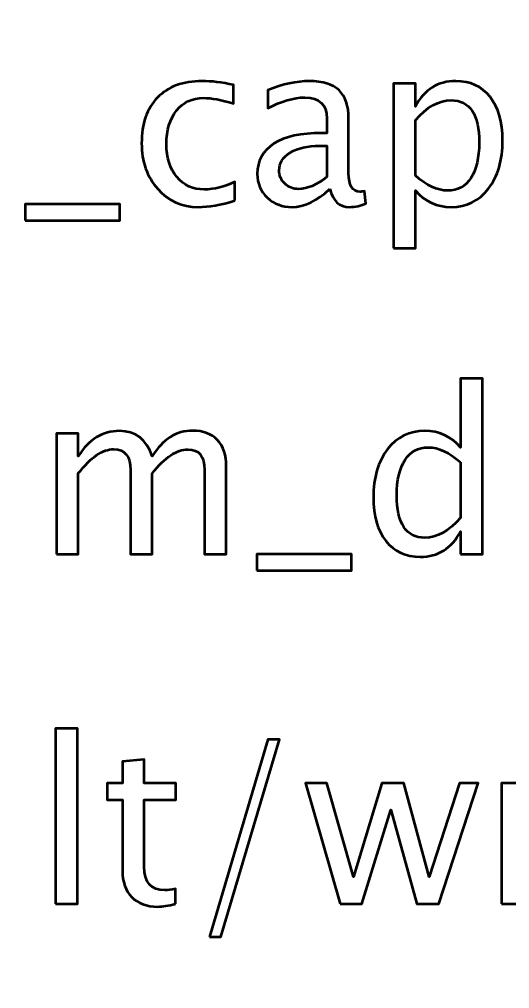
# Model space of a CAD drawing. Header units: centimetres. Extents: x -23 to 23, y -25.2 to 25.2.
# Drawn here: x -19.156 to -18.245, y -21.968 to -20.166 of the extents above; entities that cross this region are included whole.
import ezdxf

# ---------------------------------------------------------------- set-up
doc = ezdxf.new("R2010")
doc.units = ezdxf.units.CM
doc.header["$MEASUREMENT"] = 0
doc.layers.add('Layer 1', color=7, linetype='Continuous')

msp = doc.modelspace()

# ---------------------------------------------------------------- linework, layer by layer
at = {"layer": 'Layer 1', "lineweight": 53}
msp.add_open_spline([(-23, -24.75), (-23, -24.75), (-23, 24.75), (-23, 24.75), (-23, 24.75), (-23, 25.02614), (-22.77614, 25.25), (-22.5, 25.25), (-22.5, 25.25), (-22.5, 25.25), (22.5, 25.25), (22.5, 25.25), (22.5, 25.25), (22.77614, 25.25), (23, 25.02614), (23, 24.75), (23, 24.75), (23, 24.75), (23, -24.75), (23, -24.75), (23, -24.75), (23, -25.02614), (22.77614, -25.25), (22.5, -25.25), (22.5, -25.25), (22.5, -25.25), (-22.5, -25.25), (-22.5, -25.25), (-22.5, -25.25), (-22.77614, -25.25), (-23, -25.02614), (-23, -24.75)], degree=3, knots=[0, 0, 0, 0, 0.1111111, 0.1111111, 0.1111111, 0.1111111, 0.2222222, 0.2222222, 0.2222222, 0.2222222, 0.3333333, 0.3333333, 0.3333333, 0.3333333, 0.4444444, 0.4444444, 0.4444444, 0.4444444, 0.5555556, 0.5555556, 0.5555556, 0.5555556, 0.6666667, 0.6666667, 0.6666667, 0.6666667, 0.7777778, 0.7777778, 0.7777778, 0.7777778, 1, 1, 1, 1], dxfattribs=at)
at = {"layer": 'Layer 1', "color": 5, "lineweight": 53}
for points, knots in [([(-18.75555, -20.50274), (-18.78187, -20.51064), (-18.80459, -20.51459), (-18.82371, -20.51459), (-18.82371, -20.51459), (-18.85405, -20.51459), (-18.87917, -20.50337), (-18.89913, -20.48101), (-18.89913, -20.48101), (-18.9191, -20.45857), (-18.92912, -20.43028), (-18.92912, -20.3962), (-18.92912, -20.3962), (-18.92912, -20.35979), (-18.91924, -20.33136), (-18.89949, -20.31104), (-18.89949, -20.31104), (-18.87973, -20.29065), (-18.85214, -20.28049), (-18.81673, -20.28049), (-18.81673, -20.28049), (-18.7993, -20.28049), (-18.77968, -20.28289), (-18.75809, -20.28769), (-18.75809, -20.28769), (-18.75809, -20.28769), (-18.75809, -20.32197), (-18.75809, -20.32197), (-18.75809, -20.32197), (-18.78103, -20.3152), (-18.79972, -20.31181), (-18.81412, -20.31181), (-18.81412, -20.31181), (-18.835, -20.31181), (-18.85172, -20.31965), (-18.86421, -20.33524), (-18.86421, -20.33524), (-18.8767, -20.35083), (-18.88298, -20.37165), (-18.88298, -20.39761), (-18.88298, -20.39761), (-18.88298, -20.4228), (-18.87649, -20.44312), (-18.86357, -20.45871), (-18.86357, -20.45871), (-18.85066, -20.47423), (-18.8338, -20.48199), (-18.81285, -20.48199), (-18.81285, -20.48199), (-18.79429, -20.48199), (-18.77524, -20.4772), (-18.75555, -20.4676), (-18.75555, -20.4676), (-18.75555, -20.4676), (-18.75555, -20.50274), (-18.75555, -20.50274)], [0, 0, 0, 0, 0.0666667, 0.0666667, 0.0666667, 0.0666667, 0.1333333, 0.1333333, 0.1333333, 0.1333333, 0.2, 0.2, 0.2, 0.2, 0.2666667, 0.2666667, 0.2666667, 0.2666667, 0.3333333, 0.3333333, 0.3333333, 0.3333333, 0.4, 0.4, 0.4, 0.4, 0.4666667, 0.4666667, 0.4666667, 0.4666667, 0.5333333, 0.5333333, 0.5333333, 0.5333333, 0.6, 0.6, 0.6, 0.6, 0.6666667, 0.6666667, 0.6666667, 0.6666667, 0.7333333, 0.7333333, 0.7333333, 0.7333333, 0.8, 0.8, 0.8, 0.8, 0.8666667, 0.8666667, 0.8666667, 0.8666667, 1, 1, 1, 1]), ([(-18.57888, -20.48094), (-18.60329, -20.50337), (-18.62679, -20.51459), (-18.64937, -20.51459), (-18.64937, -20.51459), (-18.66792, -20.51459), (-18.68337, -20.5088), (-18.69558, -20.49716), (-18.69558, -20.49716), (-18.70786, -20.48552), (-18.71399, -20.47085), (-18.71399, -20.45314), (-18.71399, -20.45314), (-18.71399, -20.42865), (-18.70369, -20.40982), (-18.68309, -20.39669), (-18.68309, -20.39669), (-18.66249, -20.38357), (-18.63293, -20.37701), (-18.5944, -20.37701), (-18.5944, -20.37701), (-18.5944, -20.37701), (-18.58488, -20.37701), (-18.58488, -20.37701), (-18.58488, -20.37701), (-18.58488, -20.37701), (-18.58488, -20.34999), (-18.58488, -20.34999), (-18.58488, -20.34999), (-18.58488, -20.32395), (-18.59842, -20.31097), (-18.62559, -20.31097), (-18.62559, -20.31097), (-18.64661, -20.31097), (-18.66961, -20.3176), (-18.69452, -20.33086), (-18.69452, -20.33086), (-18.69452, -20.33086), (-18.69452, -20.29742), (-18.69452, -20.29742), (-18.69452, -20.29742), (-18.66714, -20.28613), (-18.64132, -20.28049), (-18.61712, -20.28049), (-18.61712, -20.28049), (-18.59222, -20.28049), (-18.5738, -20.28613), (-18.56202, -20.29749), (-18.56202, -20.29749), (-18.55016, -20.30885), (-18.54424, -20.32635), (-18.54424, -20.34999), (-18.54424, -20.34999), (-18.54424, -20.34999), (-18.54424, -20.45137), (-18.54424, -20.45137), (-18.54424, -20.45137), (-18.54424, -20.47459), (-18.53711, -20.48623), (-18.52279, -20.48623), (-18.52279, -20.48623), (-18.52103, -20.48623), (-18.51842, -20.48594), (-18.51496, -20.48538), (-18.51496, -20.48538), (-18.51496, -20.48538), (-18.51207, -20.50796), (-18.51207, -20.50796), (-18.51207, -20.50796), (-18.52131, -20.5124), (-18.53147, -20.51459), (-18.54262, -20.51459), (-18.54262, -20.51459), (-18.56159, -20.51459), (-18.57366, -20.50337), (-18.57888, -20.48094)], [0, 0, 0, 0, 0.05, 0.05, 0.05, 0.05, 0.1, 0.1, 0.1, 0.1, 0.15, 0.15, 0.15, 0.15, 0.2, 0.2, 0.2, 0.2, 0.25, 0.25, 0.25, 0.25, 0.3, 0.3, 0.3, 0.3, 0.35, 0.35, 0.35, 0.35, 0.4, 0.4, 0.4, 0.4, 0.45, 0.45, 0.45, 0.45, 0.5, 0.5, 0.5, 0.5, 0.55, 0.55, 0.55, 0.55, 0.6, 0.6, 0.6, 0.6, 0.65, 0.65, 0.65, 0.65, 0.7, 0.7, 0.7, 0.7, 0.75, 0.75, 0.75, 0.75, 0.8, 0.8, 0.8, 0.8, 0.85, 0.85, 0.85, 0.85, 0.9, 0.9, 0.9, 0.9, 1, 1, 1, 1]), ([(-18.46077, -20.59121), (-18.46077, -20.59121), (-18.46077, -20.28515), (-18.46077, -20.28515), (-18.46077, -20.28515), (-18.46077, -20.28515), (-18.42013, -20.28515), (-18.42013, -20.28515), (-18.42013, -20.28515), (-18.42013, -20.28515), (-18.42013, -20.32755), (-18.42013, -20.32755), (-18.42013, -20.32755), (-18.40348, -20.29615), (-18.37843, -20.28049), (-18.34506, -20.28049), (-18.34506, -20.28049), (-18.31804, -20.28049), (-18.2968, -20.2903), (-18.28128, -20.30998), (-18.28128, -20.30998), (-18.26576, -20.32967), (-18.258, -20.35655), (-18.258, -20.39062), (-18.258, -20.39062), (-18.258, -20.42774), (-18.26681, -20.45772), (-18.28438, -20.48044), (-18.28438, -20.48044), (-18.30195, -20.50323), (-18.32509, -20.51459), (-18.35374, -20.51459), (-18.35374, -20.51459), (-18.38034, -20.51459), (-18.40249, -20.50443), (-18.42013, -20.48404), (-18.42013, -20.48404), (-18.42013, -20.48404), (-18.42013, -20.59121), (-18.42013, -20.59121), (-18.42013, -20.59121), (-18.42013, -20.59121), (-18.46077, -20.59121), (-18.46077, -20.59121)], [0, 0, 0, 0, 0.0833333, 0.0833333, 0.0833333, 0.0833333, 0.1666667, 0.1666667, 0.1666667, 0.1666667, 0.25, 0.25, 0.25, 0.25, 0.3333333, 0.3333333, 0.3333333, 0.3333333, 0.4166667, 0.4166667, 0.4166667, 0.4166667, 0.5, 0.5, 0.5, 0.5, 0.5833333, 0.5833333, 0.5833333, 0.5833333, 0.6666667, 0.6666667, 0.6666667, 0.6666667, 0.75, 0.75, 0.75, 0.75, 0.8333333, 0.8333333, 0.8333333, 0.8333333, 1, 1, 1, 1]), ([(-18.42013, -20.45603), (-18.39918, -20.47473), (-18.37921, -20.48411), (-18.36023, -20.48411), (-18.36023, -20.48411), (-18.34153, -20.48411), (-18.32707, -20.47628), (-18.31691, -20.46069), (-18.31691, -20.46069), (-18.30668, -20.44509), (-18.3016, -20.42315), (-18.3016, -20.39479), (-18.3016, -20.39479), (-18.3016, -20.34229), (-18.31895, -20.31605), (-18.35367, -20.31605), (-18.35367, -20.31605), (-18.37639, -20.31605), (-18.39854, -20.32832), (-18.42013, -20.35295), (-18.42013, -20.35295), (-18.42013, -20.35295), (-18.42013, -20.45603), (-18.42013, -20.45603)], [0, 0, 0, 0, 0.1428571, 0.1428571, 0.1428571, 0.1428571, 0.2857143, 0.2857143, 0.2857143, 0.2857143, 0.4285714, 0.4285714, 0.4285714, 0.4285714, 0.5714286, 0.5714286, 0.5714286, 0.5714286, 0.7142857, 0.7142857, 0.7142857, 0.7142857, 1, 1, 1, 1]), ([(-18.58488, -20.45878), (-18.58488, -20.45878), (-18.58488, -20.40114), (-18.58488, -20.40114), (-18.58488, -20.40114), (-18.58488, -20.40114), (-18.59793, -20.40071), (-18.59793, -20.40071), (-18.59793, -20.40071), (-18.62051, -20.40071), (-18.63871, -20.40488), (-18.65261, -20.4132), (-18.65261, -20.4132), (-18.66644, -20.4216), (-18.67335, -20.43268), (-18.67335, -20.4465), (-18.67335, -20.4465), (-18.67335, -20.45617), (-18.6699, -20.46435), (-18.66305, -20.47106), (-18.66305, -20.47106), (-18.65614, -20.47776), (-18.64774, -20.48115), (-18.63779, -20.48115), (-18.63779, -20.48115), (-18.62086, -20.48115), (-18.60322, -20.47367), (-18.58488, -20.45878)], [0, 0, 0, 0, 0.125, 0.125, 0.125, 0.125, 0.25, 0.25, 0.25, 0.25, 0.375, 0.375, 0.375, 0.375, 0.5, 0.5, 0.5, 0.5, 0.625, 0.625, 0.625, 0.625, 0.75, 0.75, 0.75, 0.75, 1, 1, 1, 1]), ([(-19.14587, -20.53999), (-19.14587, -20.53999), (-19.14587, -20.50951), (-19.14587, -20.50951), (-19.14587, -20.50951), (-19.14587, -20.50951), (-18.96976, -20.50951), (-18.96976, -20.50951), (-18.96976, -20.50951), (-18.96976, -20.50951), (-18.96976, -20.53999), (-18.96976, -20.53999), (-18.96976, -20.53999), (-18.96976, -20.53999), (-19.14587, -20.53999), (-19.14587, -20.53999)], [0, 0, 0, 0, 0.2, 0.2, 0.2, 0.2, 0.4, 0.4, 0.4, 0.4, 0.6, 0.6, 0.6, 0.6, 1, 1, 1, 1]), ([(-18.33614, -21.16003), (-18.33614, -21.16003), (-18.33614, -21.11791), (-18.33614, -21.11791), (-18.33614, -21.11791), (-18.35273, -21.14938), (-18.3777, -21.16511), (-18.41107, -21.16511), (-18.41107, -21.16511), (-18.43817, -21.16511), (-18.45947, -21.1553), (-18.475, -21.13562), (-18.475, -21.13562), (-18.49052, -21.11593), (-18.49828, -21.08905), (-18.49828, -21.05497), (-18.49828, -21.05497), (-18.49828, -21.01772), (-18.48946, -20.98773), (-18.47189, -20.96502), (-18.47189, -20.96502), (-18.45425, -20.94237), (-18.43111, -20.93101), (-18.4024, -20.93101), (-18.4024, -20.93101), (-18.3758, -20.93101), (-18.35364, -20.94117), (-18.33614, -20.96156), (-18.33614, -20.96156), (-18.33614, -20.96156), (-18.33614, -20.83364), (-18.33614, -20.83364), (-18.33614, -20.83364), (-18.33614, -20.83364), (-18.29551, -20.83364), (-18.29551, -20.83364), (-18.29551, -20.83364), (-18.29551, -20.83364), (-18.29551, -21.16003), (-18.29551, -21.16003), (-18.29551, -21.16003), (-18.29551, -21.16003), (-18.33614, -21.16003), (-18.33614, -21.16003)], [0, 0, 0, 0, 0.0833333, 0.0833333, 0.0833333, 0.0833333, 0.1666667, 0.1666667, 0.1666667, 0.1666667, 0.25, 0.25, 0.25, 0.25, 0.3333333, 0.3333333, 0.3333333, 0.3333333, 0.4166667, 0.4166667, 0.4166667, 0.4166667, 0.5, 0.5, 0.5, 0.5, 0.5833333, 0.5833333, 0.5833333, 0.5833333, 0.6666667, 0.6666667, 0.6666667, 0.6666667, 0.75, 0.75, 0.75, 0.75, 0.8333333, 0.8333333, 0.8333333, 0.8333333, 1, 1, 1, 1]), ([(-19.08742, -21.16003), (-19.08742, -21.16003), (-19.08742, -20.93567), (-19.08742, -20.93567), (-19.08742, -20.93567), (-19.08742, -20.93567), (-19.04678, -20.93567), (-19.04678, -20.93567), (-19.04678, -20.93567), (-19.04678, -20.93567), (-19.04678, -20.97807), (-19.04678, -20.97807), (-19.04678, -20.97807), (-19.02695, -20.94667), (-19.00155, -20.93101), (-18.97044, -20.93101), (-18.97044, -20.93101), (-18.94045, -20.93101), (-18.92006, -20.94667), (-18.9092, -20.97807), (-18.9092, -20.97807), (-18.88994, -20.94639), (-18.86482, -20.93059), (-18.83399, -20.93059), (-18.83399, -20.93059), (-18.8143, -20.93059), (-18.79899, -20.93637), (-18.78806, -20.94801), (-18.78806, -20.94801), (-18.77712, -20.95965), (-18.77162, -20.97595), (-18.77162, -20.99691), (-18.77162, -20.99691), (-18.77162, -20.99691), (-18.77162, -21.16003), (-18.77162, -21.16003), (-18.77162, -21.16003), (-18.77162, -21.16003), (-18.81226, -21.16003), (-18.81226, -21.16003), (-18.81226, -21.16003), (-18.81226, -21.16003), (-18.81226, -21.00361), (-18.81226, -21.00361), (-18.81226, -21.00361), (-18.81226, -20.97807), (-18.82242, -20.9653), (-18.84274, -20.9653), (-18.84274, -20.9653), (-18.86383, -20.9653), (-18.88599, -20.98019), (-18.9092, -21.01003), (-18.9092, -21.01003), (-18.9092, -21.01003), (-18.9092, -21.16003), (-18.9092, -21.16003), (-18.9092, -21.16003), (-18.9092, -21.16003), (-18.94984, -21.16003), (-18.94984, -21.16003), (-18.94984, -21.16003), (-18.94984, -21.16003), (-18.94984, -21.00347), (-18.94984, -21.00347), (-18.94984, -21.00347), (-18.94984, -20.97772), (-18.96014, -20.96487), (-18.98081, -20.96487), (-18.98081, -20.96487), (-19.00134, -20.96487), (-19.02336, -20.97983), (-19.04678, -21.00982), (-19.04678, -21.00982), (-19.04678, -21.00982), (-19.04678, -21.16003), (-19.04678, -21.16003), (-19.04678, -21.16003), (-19.04678, -21.16003), (-19.08742, -21.16003), (-19.08742, -21.16003)], [0, 0, 0, 0, 0.047619, 0.047619, 0.047619, 0.047619, 0.0952381, 0.0952381, 0.0952381, 0.0952381, 0.1428571, 0.1428571, 0.1428571, 0.1428571, 0.1904762, 0.1904762, 0.1904762, 0.1904762, 0.2380952, 0.2380952, 0.2380952, 0.2380952, 0.2857143, 0.2857143, 0.2857143, 0.2857143, 0.3333333, 0.3333333, 0.3333333, 0.3333333, 0.3809524, 0.3809524, 0.3809524, 0.3809524, 0.4285714, 0.4285714, 0.4285714, 0.4285714, 0.4761905, 0.4761905, 0.4761905, 0.4761905, 0.5238095, 0.5238095, 0.5238095, 0.5238095, 0.5714286, 0.5714286, 0.5714286, 0.5714286, 0.6190476, 0.6190476, 0.6190476, 0.6190476, 0.6666667, 0.6666667, 0.6666667, 0.6666667, 0.7142857, 0.7142857, 0.7142857, 0.7142857, 0.7619048, 0.7619048, 0.7619048, 0.7619048, 0.8095238, 0.8095238, 0.8095238, 0.8095238, 0.8571429, 0.8571429, 0.8571429, 0.8571429, 0.9047619, 0.9047619, 0.9047619, 0.9047619, 1, 1, 1, 1]), ([(-18.33614, -20.98936), (-18.35724, -20.9708), (-18.37721, -20.96149), (-18.39612, -20.96149), (-18.39612, -20.96149), (-18.41474, -20.96149), (-18.42914, -20.96925), (-18.43937, -20.98484), (-18.43937, -20.98484), (-18.4496, -21.00036), (-18.45468, -21.02238), (-18.45468, -21.05088), (-18.45468, -21.05088), (-18.45468, -21.1033), (-18.43732, -21.12955), (-18.40254, -21.12955), (-18.40254, -21.12955), (-18.37996, -21.12955), (-18.35781, -21.1172), (-18.33614, -21.09258), (-18.33614, -21.09258), (-18.33614, -21.09258), (-18.33614, -20.98936), (-18.33614, -20.98936)], [0, 0, 0, 0, 0.1428571, 0.1428571, 0.1428571, 0.1428571, 0.2857143, 0.2857143, 0.2857143, 0.2857143, 0.4285714, 0.4285714, 0.4285714, 0.4285714, 0.5714286, 0.5714286, 0.5714286, 0.5714286, 0.7142857, 0.7142857, 0.7142857, 0.7142857, 1, 1, 1, 1]), ([(-18.71503, -21.19051), (-18.71503, -21.19051), (-18.71503, -21.16003), (-18.71503, -21.16003), (-18.71503, -21.16003), (-18.71503, -21.16003), (-18.53892, -21.16003), (-18.53892, -21.16003), (-18.53892, -21.16003), (-18.53892, -21.16003), (-18.53892, -21.19051), (-18.53892, -21.19051), (-18.53892, -21.19051), (-18.53892, -21.19051), (-18.71503, -21.19051), (-18.71503, -21.19051)], [0, 0, 0, 0, 0.2, 0.2, 0.2, 0.2, 0.4, 0.4, 0.4, 0.4, 0.6, 0.6, 0.6, 0.6, 1, 1, 1, 1]), ([(-19.08893, -21.81055), (-19.08893, -21.81055), (-19.08893, -21.48416), (-19.08893, -21.48416), (-19.08893, -21.48416), (-19.08893, -21.48416), (-19.04829, -21.48416), (-19.04829, -21.48416), (-19.04829, -21.48416), (-19.04829, -21.48416), (-19.04829, -21.81055), (-19.04829, -21.81055), (-19.04829, -21.81055), (-19.04829, -21.81055), (-19.08893, -21.81055), (-19.08893, -21.81055)], [0, 0, 0, 0, 0.2, 0.2, 0.2, 0.2, 0.4, 0.4, 0.4, 0.4, 0.6, 0.6, 0.6, 0.6, 1, 1, 1, 1]), ([(-18.80318, -21.87193), (-18.80318, -21.87193), (-18.69431, -21.50448), (-18.69431, -21.50448), (-18.69431, -21.50448), (-18.69431, -21.50448), (-18.67279, -21.50448), (-18.67279, -21.50448), (-18.67279, -21.50448), (-18.67279, -21.50448), (-18.78166, -21.87193), (-18.78166, -21.87193), (-18.78166, -21.87193), (-18.78166, -21.87193), (-18.80318, -21.87193), (-18.80318, -21.87193)], [0, 0, 0, 0, 0.2, 0.2, 0.2, 0.2, 0.4, 0.4, 0.4, 0.4, 0.6, 0.6, 0.6, 0.6, 1, 1, 1, 1]), ([(-18.86626, -21.81048), (-18.87882, -21.81394), (-18.88976, -21.81563), (-18.899, -21.81563), (-18.899, -21.81563), (-18.91974, -21.81563), (-18.9359, -21.8097), (-18.94747, -21.79785), (-18.94747, -21.79785), (-18.95911, -21.786), (-18.9649, -21.76956), (-18.9649, -21.74846), (-18.9649, -21.74846), (-18.9649, -21.74846), (-18.9649, -21.61666), (-18.9649, -21.61666), (-18.9649, -21.61666), (-18.9649, -21.61666), (-18.99298, -21.61666), (-18.99298, -21.61666), (-18.99298, -21.61666), (-18.99298, -21.61666), (-18.99298, -21.58619), (-18.99298, -21.58619), (-18.99298, -21.58619), (-18.99298, -21.58619), (-18.9649, -21.58619), (-18.9649, -21.58619), (-18.9649, -21.58619), (-18.9649, -21.58619), (-18.9649, -21.54562), (-18.9649, -21.54562), (-18.9649, -21.54562), (-18.9649, -21.54562), (-18.92426, -21.54174), (-18.92426, -21.54174), (-18.92426, -21.54174), (-18.92426, -21.54174), (-18.92426, -21.58619), (-18.92426, -21.58619), (-18.92426, -21.58619), (-18.92426, -21.58619), (-18.86541, -21.58619), (-18.86541, -21.58619), (-18.86541, -21.58619), (-18.86541, -21.58619), (-18.86541, -21.61666), (-18.86541, -21.61666), (-18.86541, -21.61666), (-18.86541, -21.61666), (-18.92426, -21.61666), (-18.92426, -21.61666), (-18.92426, -21.61666), (-18.92426, -21.61666), (-18.92426, -21.74112), (-18.92426, -21.74112), (-18.92426, -21.74112), (-18.92426, -21.77047), (-18.91149, -21.78515), (-18.88602, -21.78515), (-18.88602, -21.78515), (-18.88058, -21.78515), (-18.87402, -21.78423), (-18.86626, -21.78247), (-18.86626, -21.78247), (-18.86626, -21.78247), (-18.86626, -21.81048), (-18.86626, -21.81048)], [0, 0, 0, 0, 0.0555556, 0.0555556, 0.0555556, 0.0555556, 0.1111111, 0.1111111, 0.1111111, 0.1111111, 0.1666667, 0.1666667, 0.1666667, 0.1666667, 0.2222222, 0.2222222, 0.2222222, 0.2222222, 0.2777778, 0.2777778, 0.2777778, 0.2777778, 0.3333333, 0.3333333, 0.3333333, 0.3333333, 0.3888889, 0.3888889, 0.3888889, 0.3888889, 0.4444444, 0.4444444, 0.4444444, 0.4444444, 0.5, 0.5, 0.5, 0.5, 0.5555556, 0.5555556, 0.5555556, 0.5555556, 0.6111111, 0.6111111, 0.6111111, 0.6111111, 0.6666667, 0.6666667, 0.6666667, 0.6666667, 0.7222222, 0.7222222, 0.7222222, 0.7222222, 0.7777778, 0.7777778, 0.7777778, 0.7777778, 0.8333333, 0.8333333, 0.8333333, 0.8333333, 0.8888889, 0.8888889, 0.8888889, 0.8888889, 1, 1, 1, 1]), ([(-18.56004, -21.81055), (-18.56004, -21.81055), (-18.62439, -21.58619), (-18.62439, -21.58619), (-18.62439, -21.58619), (-18.62439, -21.58619), (-18.58474, -21.58619), (-18.58474, -21.58619), (-18.58474, -21.58619), (-18.58474, -21.58619), (-18.53542, -21.76039), (-18.53542, -21.76039), (-18.53542, -21.76039), (-18.53542, -21.76039), (-18.48222, -21.58619), (-18.48222, -21.58619), (-18.48222, -21.58619), (-18.48222, -21.58619), (-18.44158, -21.58619), (-18.44158, -21.58619), (-18.44158, -21.58619), (-18.44158, -21.58619), (-18.3948, -21.7601), (-18.3948, -21.7601), (-18.3948, -21.7601), (-18.3948, -21.7601), (-18.33822, -21.58619), (-18.33822, -21.58619), (-18.33822, -21.58619), (-18.33822, -21.58619), (-18.30351, -21.58619), (-18.30351, -21.58619), (-18.30351, -21.58619), (-18.30351, -21.58619), (-18.37674, -21.81055), (-18.37674, -21.81055), (-18.37674, -21.81055), (-18.37674, -21.81055), (-18.41738, -21.81055), (-18.41738, -21.81055), (-18.41738, -21.81055), (-18.41738, -21.81055), (-18.4655, -21.63557), (-18.4655, -21.63557), (-18.4655, -21.63557), (-18.4655, -21.63557), (-18.5194, -21.81055), (-18.5194, -21.81055), (-18.5194, -21.81055), (-18.5194, -21.81055), (-18.56004, -21.81055), (-18.56004, -21.81055)], [0, 0, 0, 0, 0.0714286, 0.0714286, 0.0714286, 0.0714286, 0.1428571, 0.1428571, 0.1428571, 0.1428571, 0.2142857, 0.2142857, 0.2142857, 0.2142857, 0.2857143, 0.2857143, 0.2857143, 0.2857143, 0.3571429, 0.3571429, 0.3571429, 0.3571429, 0.4285714, 0.4285714, 0.4285714, 0.4285714, 0.5, 0.5, 0.5, 0.5, 0.5714286, 0.5714286, 0.5714286, 0.5714286, 0.6428571, 0.6428571, 0.6428571, 0.6428571, 0.7142857, 0.7142857, 0.7142857, 0.7142857, 0.7857143, 0.7857143, 0.7857143, 0.7857143, 0.8571429, 0.8571429, 0.8571429, 0.8571429, 1, 1, 1, 1]), ([(-18.26011, -21.81055), (-18.26011, -21.81055), (-18.26011, -21.58619), (-18.26011, -21.58619), (-18.26011, -21.58619), (-18.26011, -21.58619), (-18.21947, -21.58619), (-18.21947, -21.58619), (-18.21947, -21.58619), (-18.21947, -21.58619), (-18.21947, -21.62859), (-18.21947, -21.62859), (-18.21947, -21.62859), (-18.20331, -21.59719), (-18.17989, -21.58153), (-18.14913, -21.58153), (-18.14913, -21.58153), (-18.14496, -21.58153), (-18.14059, -21.58188), (-18.13607, -21.58259), (-18.13607, -21.58259), (-18.13607, -21.58259), (-18.13607, -21.62062), (-18.13607, -21.62062), (-18.13607, -21.62062), (-18.14313, -21.61829), (-18.14934, -21.61709), (-18.1547, -21.61709), (-18.1547, -21.61709), (-18.18052, -21.61709), (-18.20211, -21.63233), (-18.21947, -21.66288), (-18.21947, -21.66288), (-18.21947, -21.66288), (-18.21947, -21.81055), (-18.21947, -21.81055), (-18.21947, -21.81055), (-18.21947, -21.81055), (-18.26011, -21.81055), (-18.26011, -21.81055)], [0, 0, 0, 0, 0.0909091, 0.0909091, 0.0909091, 0.0909091, 0.1818182, 0.1818182, 0.1818182, 0.1818182, 0.2727273, 0.2727273, 0.2727273, 0.2727273, 0.3636364, 0.3636364, 0.3636364, 0.3636364, 0.4545455, 0.4545455, 0.4545455, 0.4545455, 0.5454545, 0.5454545, 0.5454545, 0.5454545, 0.6363636, 0.6363636, 0.6363636, 0.6363636, 0.7272727, 0.7272727, 0.7272727, 0.7272727, 0.8181818, 0.8181818, 0.8181818, 0.8181818, 1, 1, 1, 1])]:
    msp.add_open_spline(points, degree=3, knots=knots, dxfattribs=at)

doc.saveas('drawing.dxf')
